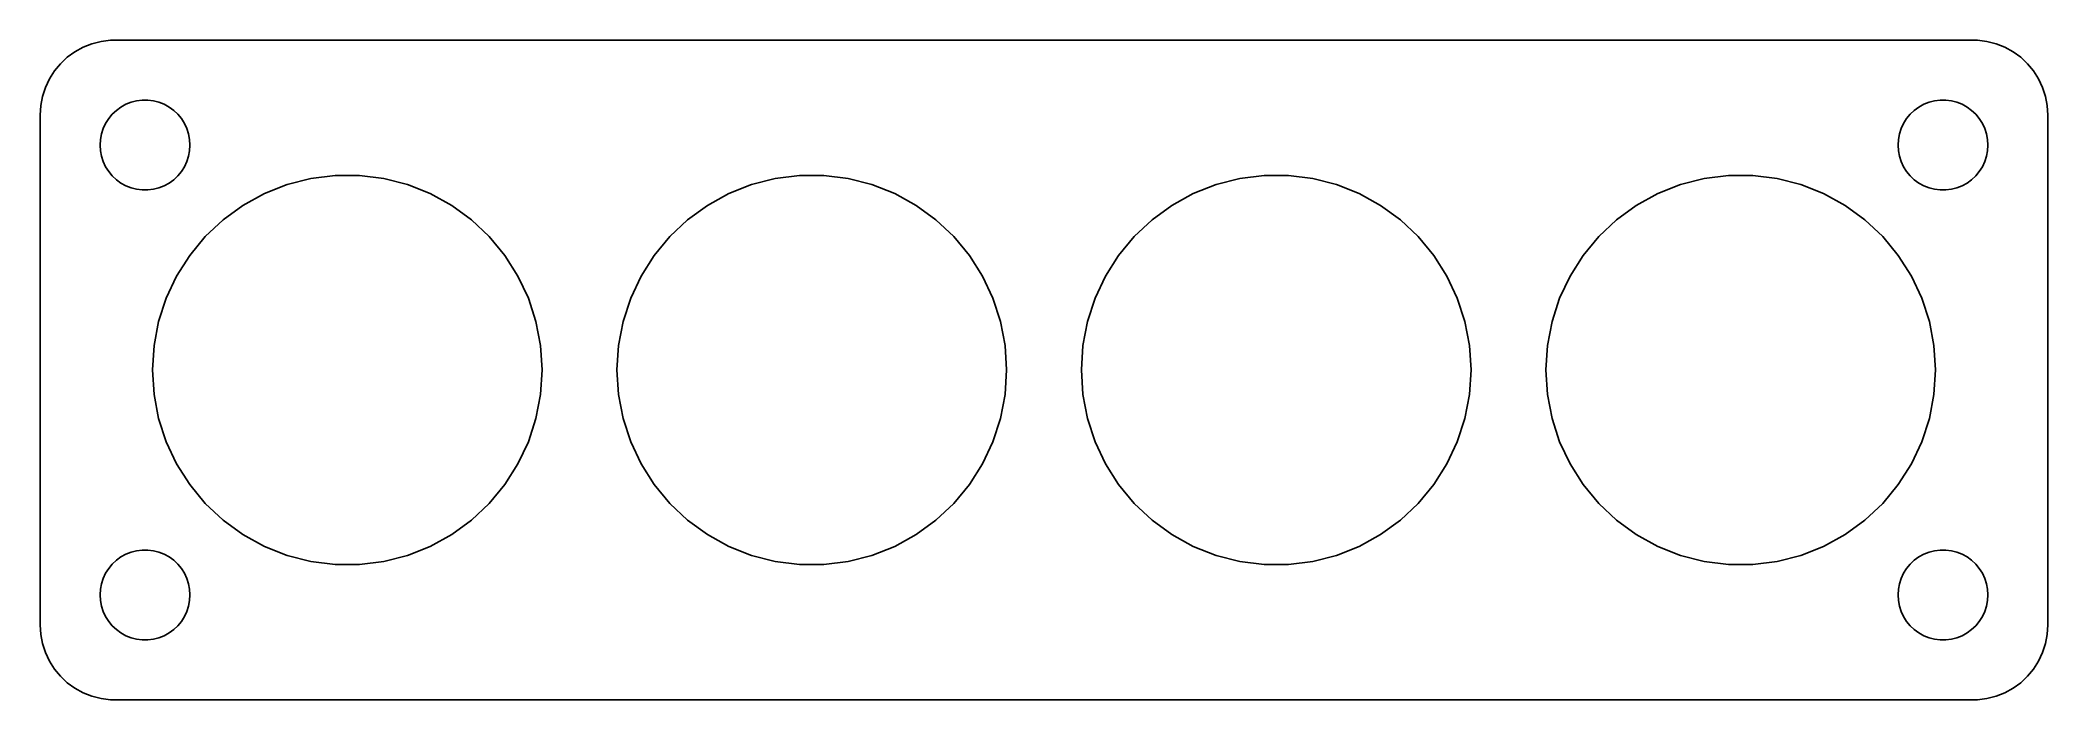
# Model space of a CAD drawing. Header units: metres. Extents: x -67 to 67, y 32 to 76.
import ezdxf

# ---------------------------------------------------------------- set-up
doc = ezdxf.new("R2010")
doc.units = ezdxf.units.M

msp = doc.modelspace()

# ---------------------------------------------------------------- linework, layer by layer
for p, q in [((-64.6791, 75.2216), (-65.1871, 74.8526)), ((-64.1289, 75.5241), (-64.6791, 75.2216)), ((-63.5451, 75.7553), (-64.1289, 75.5241)), ((-62.9369, 75.9114), (-63.5451, 75.7553)), ((-62.3139, 75.9901), (-62.9369, 75.9114)), ((62.3139, 75.9901), (-62.3139, 75.9901)), ((62.9369, 75.9114), (62.3139, 75.9901)), ((63.5451, 75.7553), (62.9369, 75.9114)), ((64.1289, 75.5241), (63.5451, 75.7553)), ((64.6791, 75.2216), (64.1289, 75.5241)), ((65.1871, 74.8526), (64.6791, 75.2216)), ((-66.0451, 73.9389), (-66.3815, 73.4088)), ((-65.6448, 74.4227), (-66.0451, 73.9389)), ((-65.1871, 74.8526), (-65.6448, 74.4227)), ((65.6448, 74.4227), (65.1871, 74.8526)), ((66.0451, 73.9389), (65.6448, 74.4227)), ((66.3815, 73.4088), (66.0451, 73.9389)), ((-66.6489, 72.8406), (-66.8429, 72.2434)), ((-66.3815, 73.4088), (-66.6489, 72.8406)), ((66.6489, 72.8406), (66.3815, 73.4088)), ((66.8429, 72.2434), (66.6489, 72.8406)), ((-66.9606, 71.6267), (-67, 71)), ((-66.8429, 72.2434), (-66.9606, 71.6267)), ((-62.427, 70.7634), (-62.1869, 71.0536)), ((-62.1869, 71.0536), (-61.9123, 71.3115)), ((-61.9123, 71.3115), (-61.6075, 71.533)), ((-61.6075, 71.533), (-61.2773, 71.7145)), ((-61.2773, 71.7145), (-60.927, 71.8532)), ((-60.927, 71.8532), (-60.5621, 71.9469)), ((-60.5621, 71.9469), (-60.1884, 71.9941)), ((-60.1884, 71.9941), (-59.8116, 71.9941)), ((-59.8116, 71.9941), (-59.4379, 71.9469)), ((-59.4379, 71.9469), (-59.0729, 71.8532)), ((-59.0729, 71.8532), (-58.7227, 71.7145)), ((-58.7227, 71.7145), (-58.3925, 71.533)), ((-58.3925, 71.533), (-58.0877, 71.3115)), ((-58.0877, 71.3115), (-57.8131, 71.0536)), ((-57.8131, 71.0536), (-57.5729, 70.7634)), ((57.5729, 70.7634), (57.8131, 71.0536)), ((57.8131, 71.0536), (58.0877, 71.3115)), ((58.0877, 71.3115), (58.3925, 71.533)), ((58.3925, 71.533), (58.7227, 71.7145)), ((58.7227, 71.7145), (59.0729, 71.8532)), ((59.0729, 71.8532), (59.4379, 71.9469)), ((59.4379, 71.9469), (59.8116, 71.9941)), ((59.8116, 71.9941), (60.1884, 71.9941)), ((60.1884, 71.9941), (60.5621, 71.9469)), ((60.5621, 71.9469), (60.927, 71.8532)), ((60.927, 71.8532), (61.2773, 71.7145)), ((61.2773, 71.7145), (61.6075, 71.533)), ((61.6075, 71.533), (61.9123, 71.3115)), ((61.9123, 71.3115), (62.1869, 71.0536)), ((62.1869, 71.0536), (62.427, 70.7634)), ((66.9606, 71.6267), (66.8429, 72.2434)), ((67, 71), (66.9606, 71.6267)), ((-67, 71), (-67, 37)), ((-62.9763, 69.376), (-62.9057, 69.7461)), ((-62.9057, 69.7461), (-62.7893, 70.1044)), ((-62.7893, 70.1044), (-62.6289, 70.4453)), ((-62.6289, 70.4453), (-62.427, 70.7634)), ((-57.5729, 70.7634), (-57.3711, 70.4453)), ((-57.3711, 70.4453), (-57.2107, 70.1044)), ((-57.2107, 70.1044), (-57.0942, 69.7461)), ((-57.0942, 69.7461), (-57.0237, 69.376)), ((57.0237, 69.376), (57.0942, 69.7461)), ((57.0942, 69.7461), (57.2107, 70.1044)), ((57.2107, 70.1044), (57.3711, 70.4453)), ((57.3711, 70.4453), (57.5729, 70.7634)), ((62.427, 70.7634), (62.6289, 70.4453)), ((62.6289, 70.4453), (62.7893, 70.1044)), ((62.7893, 70.1044), (62.9057, 69.7461)), ((62.9057, 69.7461), (62.9763, 69.376)), ((67, 37), (67, 71)), ((-63, 69), (-62.9763, 69.376)), ((-62.9763, 68.624), (-63, 69)), ((-62.9057, 68.2539), (-62.9763, 68.624)), ((-57.0237, 68.624), (-57.0942, 68.2539)), ((-57.0237, 69.376), (-57, 69)), ((-57, 69), (-57.0237, 68.624)), ((57, 69), (57.0237, 69.376)), ((57.0237, 68.624), (57, 69)), ((57.0942, 68.2539), (57.0237, 68.624)), ((62.9763, 68.624), (62.9057, 68.2539)), ((62.9763, 69.376), (63, 69)), ((63, 69), (62.9763, 68.624)), ((-62.7893, 67.8956), (-62.9057, 68.2539)), ((-62.6289, 67.5547), (-62.7893, 67.8956)), ((-62.427, 67.2366), (-62.6289, 67.5547)), ((-62.1869, 66.9464), (-62.427, 67.2366)), ((-57.5729, 67.2366), (-57.8131, 66.9464)), ((-57.3711, 67.5547), (-57.5729, 67.2366)), ((-57.2107, 67.8956), (-57.3711, 67.5547)), ((-57.0942, 68.2539), (-57.2107, 67.8956)), ((57.2107, 67.8956), (57.0942, 68.2539)), ((57.3711, 67.5547), (57.2107, 67.8956)), ((57.5729, 67.2366), (57.3711, 67.5547)), ((57.8131, 66.9464), (57.5729, 67.2366)), ((62.427, 67.2366), (62.1869, 66.9464)), ((62.6289, 67.5547), (62.427, 67.2366)), ((62.7893, 67.8956), (62.6289, 67.5547)), ((62.9057, 68.2539), (62.7893, 67.8956)), ((-61.9123, 66.6884), (-62.1869, 66.9464)), ((-61.6075, 66.467), (-61.9123, 66.6884)), ((-61.2773, 66.2855), (-61.6075, 66.467)), ((-60.927, 66.1468), (-61.2773, 66.2855)), ((-60.5621, 66.0531), (-60.927, 66.1468)), ((-60.1884, 66.0059), (-60.5621, 66.0531)), ((-59.8116, 66.0059), (-60.1884, 66.0059)), ((-59.4379, 66.0531), (-59.8116, 66.0059)), ((-59.0729, 66.1468), (-59.4379, 66.0531)), ((-58.7227, 66.2855), (-59.0729, 66.1468)), ((-58.3925, 66.467), (-58.7227, 66.2855)), ((-58.0877, 66.6884), (-58.3925, 66.467)), ((-57.8131, 66.9464), (-58.0877, 66.6884)), ((-53.4657, 64.9763), (-52.0351, 65.7627)), ((-52.0351, 65.7627), (-50.5172, 66.3637)), ((-50.5172, 66.3637), (-48.936, 66.7697)), ((-48.936, 66.7697), (-47.3163, 66.9743)), ((-47.3163, 66.9743), (-45.6837, 66.9743)), ((-45.6837, 66.9743), (-44.064, 66.7697)), ((-44.064, 66.7697), (-42.4828, 66.3637)), ((-42.4828, 66.3637), (-40.9649, 65.7627)), ((-40.9649, 65.7627), (-39.5342, 64.9763)), ((-22.4657, 64.9763), (-21.0351, 65.7627)), ((-21.0351, 65.7627), (-19.5172, 66.3637)), ((-19.5172, 66.3637), (-17.9359, 66.7697)), ((-17.9359, 66.7697), (-16.3163, 66.9743)), ((-16.3163, 66.9743), (-14.6837, 66.9743)), ((-14.6837, 66.9743), (-13.064, 66.7697)), ((-13.064, 66.7697), (-11.4828, 66.3637)), ((-11.4828, 66.3637), (-9.96486, 65.7627)), ((-9.96486, 65.7627), (-8.53424, 64.9763)), ((8.53424, 64.9763), (9.96486, 65.7627)), ((9.96486, 65.7627), (11.4828, 66.3637)), ((11.4828, 66.3637), (13.064, 66.7697)), ((13.064, 66.7697), (14.6837, 66.9743)), ((14.6837, 66.9743), (16.3163, 66.9743)), ((16.3163, 66.9743), (17.9359, 66.7697)), ((17.9359, 66.7697), (19.5172, 66.3637)), ((19.5172, 66.3637), (21.0351, 65.7627)), ((21.0351, 65.7627), (22.4657, 64.9763)), ((39.5342, 64.9763), (40.9649, 65.7627)), ((40.9649, 65.7627), (42.4828, 66.3637)), ((42.4828, 66.3637), (44.064, 66.7697)), ((44.064, 66.7697), (45.6837, 66.9743)), ((45.6837, 66.9743), (47.3163, 66.9743)), ((47.3163, 66.9743), (48.936, 66.7697)), ((48.936, 66.7697), (50.5172, 66.3637)), ((50.5172, 66.3637), (52.0351, 65.7627)), ((52.0351, 65.7627), (53.4657, 64.9763)), ((58.0877, 66.6884), (57.8131, 66.9464)), ((58.3925, 66.467), (58.0877, 66.6884)), ((58.7227, 66.2855), (58.3925, 66.467)), ((59.0729, 66.1468), (58.7227, 66.2855)), ((59.4379, 66.0531), (59.0729, 66.1468)), ((59.8116, 66.0059), (59.4379, 66.0531)), ((60.1884, 66.0059), (59.8116, 66.0059)), ((60.5621, 66.0531), (60.1884, 66.0059)), ((60.927, 66.1468), (60.5621, 66.0531)), ((61.2773, 66.2855), (60.927, 66.1468)), ((61.6075, 66.467), (61.2773, 66.2855)), ((61.9123, 66.6884), (61.6075, 66.467)), ((62.1869, 66.9464), (61.9123, 66.6884)), ((-54.7865, 64.0167), (-53.4657, 64.9763)), ((-39.5342, 64.9763), (-38.2135, 64.0167)), ((-23.7865, 64.0167), (-22.4657, 64.9763)), ((-8.53424, 64.9763), (-7.21349, 64.0167)), ((7.21349, 64.0167), (8.53424, 64.9763)), ((22.4657, 64.9763), (23.7865, 64.0167)), ((38.2135, 64.0167), (39.5342, 64.9763)), ((53.4657, 64.9763), (54.7865, 64.0167)), ((-55.9766, 62.8991), (-54.7865, 64.0167)), ((-38.2135, 64.0167), (-37.0234, 62.8991)), ((-24.9766, 62.8991), (-23.7865, 64.0167)), ((-7.21349, 64.0167), (-6.02341, 62.8991)), ((6.02341, 62.8991), (7.21349, 64.0167)), ((23.7865, 64.0167), (24.9766, 62.8991)), ((37.0234, 62.8991), (38.2135, 64.0167)), ((54.7865, 64.0167), (55.9766, 62.8991)), ((-57.892, 60.2628), (-57.0172, 61.6412)), ((-57.0172, 61.6412), (-55.9766, 62.8991)), ((-37.0234, 62.8991), (-35.9828, 61.6412)), ((-35.9828, 61.6412), (-35.108, 60.2628)), ((-26.892, 60.2628), (-26.0172, 61.6412)), ((-26.0172, 61.6412), (-24.9766, 62.8991)), ((-6.02341, 62.8991), (-4.98277, 61.6412)), ((-4.98277, 61.6412), (-4.108, 60.2628)), ((4.108, 60.2628), (4.98277, 61.6412)), ((4.98277, 61.6412), (6.02341, 62.8991)), ((24.9766, 62.8991), (26.0172, 61.6412)), ((26.0172, 61.6412), (26.892, 60.2628)), ((35.108, 60.2628), (35.9828, 61.6412)), ((35.9828, 61.6412), (37.0234, 62.8991)), ((55.9766, 62.8991), (57.0172, 61.6412)), ((57.0172, 61.6412), (57.892, 60.2628)), ((-58.5871, 58.7856), (-57.892, 60.2628)), ((-35.108, 60.2628), (-34.4129, 58.7856)), ((-27.5871, 58.7856), (-26.892, 60.2628)), ((-4.108, 60.2628), (-3.4129, 58.7856)), ((3.4129, 58.7856), (4.108, 60.2628)), ((26.892, 60.2628), (27.5871, 58.7856)), ((34.4129, 58.7856), (35.108, 60.2628)), ((57.892, 60.2628), (58.5871, 58.7856)), ((-59.0916, 57.233), (-58.5871, 58.7856)), ((-34.4129, 58.7856), (-33.9084, 57.233)), ((-28.0916, 57.233), (-27.5871, 58.7856)), ((-3.4129, 58.7856), (-2.90842, 57.233)), ((2.90842, 57.233), (3.4129, 58.7856)), ((27.5871, 58.7856), (28.0916, 57.233)), ((33.9084, 57.233), (34.4129, 58.7856)), ((58.5871, 58.7856), (59.0916, 57.233)), ((-59.3975, 55.6293), (-59.0916, 57.233)), ((-33.9084, 57.233), (-33.6025, 55.6293)), ((-28.3975, 55.6293), (-28.0916, 57.233)), ((-2.90842, 57.233), (-2.60251, 55.6293)), ((2.60251, 55.6293), (2.90842, 57.233)), ((28.0916, 57.233), (28.3975, 55.6293)), ((33.6025, 55.6293), (33.9084, 57.233)), ((59.0916, 57.233), (59.3975, 55.6293)), ((-59.5, 54), (-59.3975, 55.6293)), ((-33.6025, 55.6293), (-33.5, 54)), ((-28.5, 54), (-28.3975, 55.6293)), ((-2.60251, 55.6293), (-2.5, 54)), ((2.5, 54), (2.60251, 55.6293)), ((28.3975, 55.6293), (28.5, 54)), ((33.5, 54), (33.6025, 55.6293)), ((59.3975, 55.6293), (59.5, 54)), ((-59.3975, 52.3707), (-59.5, 54)), ((-33.5, 54), (-33.6025, 52.3707)), ((-28.3975, 52.3707), (-28.5, 54)), ((-2.5, 54), (-2.60251, 52.3707)), ((2.60251, 52.3707), (2.5, 54)), ((28.5, 54), (28.3975, 52.3707)), ((33.6025, 52.3707), (33.5, 54)), ((59.5, 54), (59.3975, 52.3707)), ((-59.0916, 50.767), (-59.3975, 52.3707)), ((-33.6025, 52.3707), (-33.9084, 50.767)), ((-28.0916, 50.767), (-28.3975, 52.3707)), ((-2.60251, 52.3707), (-2.90842, 50.767)), ((2.90842, 50.767), (2.60251, 52.3707)), ((28.3975, 52.3707), (28.0916, 50.767)), ((33.9084, 50.767), (33.6025, 52.3707)), ((59.3975, 52.3707), (59.0916, 50.767)), ((-58.5871, 49.2144), (-59.0916, 50.767)), ((-33.9084, 50.767), (-34.4129, 49.2144)), ((-27.5871, 49.2144), (-28.0916, 50.767)), ((-2.90842, 50.767), (-3.4129, 49.2144)), ((3.4129, 49.2144), (2.90842, 50.767)), ((28.0916, 50.767), (27.5871, 49.2144)), ((34.4129, 49.2144), (33.9084, 50.767)), ((59.0916, 50.767), (58.5871, 49.2144)), ((-57.892, 47.7372), (-58.5871, 49.2144)), ((-34.4129, 49.2144), (-35.108, 47.7372)), ((-26.892, 47.7372), (-27.5871, 49.2144)), ((-3.4129, 49.2144), (-4.108, 47.7372)), ((4.108, 47.7372), (3.4129, 49.2144)), ((27.5871, 49.2144), (26.892, 47.7372)), ((35.108, 47.7372), (34.4129, 49.2144)), ((58.5871, 49.2144), (57.892, 47.7372)), ((-57.0172, 46.3588), (-57.892, 47.7372)), ((-35.108, 47.7372), (-35.9828, 46.3588)), ((-26.0172, 46.3588), (-26.892, 47.7372)), ((-4.108, 47.7372), (-4.98277, 46.3588)), ((4.98277, 46.3588), (4.108, 47.7372)), ((26.892, 47.7372), (26.0172, 46.3588)), ((35.9828, 46.3588), (35.108, 47.7372)), ((57.892, 47.7372), (57.0172, 46.3588)), ((-55.9766, 45.1009), (-57.0172, 46.3588)), ((-35.9828, 46.3588), (-37.0234, 45.1009)), ((-24.9766, 45.1009), (-26.0172, 46.3588)), ((-4.98277, 46.3588), (-6.02341, 45.1009)), ((6.02341, 45.1009), (4.98277, 46.3588)), ((26.0172, 46.3588), (24.9766, 45.1009)), ((37.0234, 45.1009), (35.9828, 46.3588)), ((57.0172, 46.3588), (55.9766, 45.1009)), ((-54.7865, 43.9833), (-55.9766, 45.1009)), ((-37.0234, 45.1009), (-38.2135, 43.9833)), ((-23.7865, 43.9833), (-24.9766, 45.1009)), ((-6.02341, 45.1009), (-7.21349, 43.9833)), ((7.21349, 43.9833), (6.02341, 45.1009)), ((24.9766, 45.1009), (23.7865, 43.9833)), ((38.2135, 43.9833), (37.0234, 45.1009)), ((55.9766, 45.1009), (54.7865, 43.9833)), ((-53.4657, 43.0237), (-54.7865, 43.9833)), ((-52.0351, 42.2373), (-53.4657, 43.0237)), ((-39.5342, 43.0237), (-40.9649, 42.2373)), ((-38.2135, 43.9833), (-39.5342, 43.0237)), ((-22.4657, 43.0237), (-23.7865, 43.9833)), ((-21.0351, 42.2373), (-22.4657, 43.0237)), ((-8.53424, 43.0237), (-9.96486, 42.2373)), ((-7.21349, 43.9833), (-8.53424, 43.0237)), ((8.53424, 43.0237), (7.21349, 43.9833)), ((9.96486, 42.2373), (8.53424, 43.0237)), ((22.4657, 43.0237), (21.0351, 42.2373)), ((23.7865, 43.9833), (22.4657, 43.0237)), ((39.5342, 43.0237), (38.2135, 43.9833)), ((40.9649, 42.2373), (39.5342, 43.0237)), ((53.4657, 43.0237), (52.0351, 42.2373)), ((54.7865, 43.9833), (53.4657, 43.0237)), ((-61.6075, 41.533), (-61.2773, 41.7145)), ((-61.2773, 41.7145), (-60.927, 41.8532)), ((-60.927, 41.8532), (-60.5621, 41.9469)), ((-60.5621, 41.9469), (-60.1884, 41.9941)), ((-60.1884, 41.9941), (-59.8116, 41.9941)), ((-59.8116, 41.9941), (-59.4379, 41.9469)), ((-59.4379, 41.9469), (-59.0729, 41.8532)), ((-59.0729, 41.8532), (-58.7227, 41.7145)), ((-58.7227, 41.7145), (-58.3925, 41.533)), ((-50.5172, 41.6363), (-52.0351, 42.2373)), ((-48.936, 41.2303), (-50.5172, 41.6363)), ((-42.4828, 41.6363), (-44.064, 41.2303)), ((-40.9649, 42.2373), (-42.4828, 41.6363)), ((-19.5172, 41.6363), (-21.0351, 42.2373)), ((-17.9359, 41.2303), (-19.5172, 41.6363)), ((-11.4828, 41.6363), (-13.064, 41.2303)), ((-9.96486, 42.2373), (-11.4828, 41.6363)), ((11.4828, 41.6363), (9.96486, 42.2373)), ((13.064, 41.2303), (11.4828, 41.6363)), ((19.5172, 41.6363), (17.9359, 41.2303)), ((21.0351, 42.2373), (19.5172, 41.6363)), ((42.4828, 41.6363), (40.9649, 42.2373)), ((44.064, 41.2303), (42.4828, 41.6363)), ((50.5172, 41.6363), (48.936, 41.2303)), ((52.0351, 42.2373), (50.5172, 41.6363)), ((58.3925, 41.533), (58.7227, 41.7145)), ((58.7227, 41.7145), (59.0729, 41.8532)), ((59.0729, 41.8532), (59.4379, 41.9469)), ((59.4379, 41.9469), (59.8116, 41.9941)), ((59.8116, 41.9941), (60.1884, 41.9941)), ((60.1884, 41.9941), (60.5621, 41.9469)), ((60.5621, 41.9469), (60.927, 41.8532)), ((60.927, 41.8532), (61.2773, 41.7145)), ((61.2773, 41.7145), (61.6075, 41.533)), ((-62.7893, 40.1044), (-62.6289, 40.4453)), ((-62.6289, 40.4453), (-62.427, 40.7634)), ((-62.427, 40.7634), (-62.1869, 41.0536)), ((-62.1869, 41.0536), (-61.9123, 41.3116)), ((-61.9123, 41.3116), (-61.6075, 41.533)), ((-58.3925, 41.533), (-58.0877, 41.3116)), ((-58.0877, 41.3116), (-57.8131, 41.0536)), ((-57.8131, 41.0536), (-57.5729, 40.7634)), ((-57.5729, 40.7634), (-57.3711, 40.4453)), ((-57.3711, 40.4453), (-57.2107, 40.1044)), ((-47.3163, 41.0257), (-48.936, 41.2303)), ((-45.6837, 41.0257), (-47.3163, 41.0257)), ((-44.064, 41.2303), (-45.6837, 41.0257)), ((-16.3163, 41.0257), (-17.9359, 41.2303)), ((-14.6837, 41.0257), (-16.3163, 41.0257)), ((-13.064, 41.2303), (-14.6837, 41.0257)), ((14.6837, 41.0257), (13.064, 41.2303)), ((16.3163, 41.0257), (14.6837, 41.0257)), ((17.9359, 41.2303), (16.3163, 41.0257)), ((45.6837, 41.0257), (44.064, 41.2303)), ((47.3163, 41.0257), (45.6837, 41.0257)), ((48.936, 41.2303), (47.3163, 41.0257)), ((57.2107, 40.1044), (57.3711, 40.4453)), ((57.3711, 40.4453), (57.5729, 40.7634)), ((57.5729, 40.7634), (57.8131, 41.0536)), ((57.8131, 41.0536), (58.0877, 41.3116)), ((58.0877, 41.3116), (58.3925, 41.533)), ((61.6075, 41.533), (61.9123, 41.3116)), ((61.9123, 41.3116), (62.1869, 41.0536)), ((62.1869, 41.0536), (62.427, 40.7634)), ((62.427, 40.7634), (62.6289, 40.4453)), ((62.6289, 40.4453), (62.7893, 40.1044)), ((-63, 39), (-62.9763, 39.376)), ((-62.9763, 38.624), (-63, 39)), ((-62.9763, 39.376), (-62.9057, 39.7461)), ((-62.9057, 39.7461), (-62.7893, 40.1044)), ((-57.2107, 40.1044), (-57.0942, 39.7461)), ((-57.0942, 39.7461), (-57.0237, 39.376)), ((-57.0237, 39.376), (-57, 39)), ((-57, 39), (-57.0237, 38.624)), ((57, 39), (57.0237, 39.376)), ((57.0237, 38.624), (57, 39)), ((57.0237, 39.376), (57.0942, 39.7461)), ((57.0942, 39.7461), (57.2107, 40.1044)), ((62.7893, 40.1044), (62.9057, 39.7461)), ((62.9057, 39.7461), (62.9763, 39.376)), ((62.9763, 39.376), (63, 39)), ((63, 39), (62.9763, 38.624)), ((-62.9057, 38.2539), (-62.9763, 38.624)), ((-62.7893, 37.8956), (-62.9057, 38.2539)), ((-62.6289, 37.5547), (-62.7893, 37.8956)), ((-62.427, 37.2366), (-62.6289, 37.5547)), ((-57.3711, 37.5547), (-57.5729, 37.2366)), ((-57.2107, 37.8956), (-57.3711, 37.5547)), ((-57.0942, 38.2539), (-57.2107, 37.8956)), ((-57.0237, 38.624), (-57.0942, 38.2539)), ((57.0942, 38.2539), (57.0237, 38.624)), ((57.2107, 37.8956), (57.0942, 38.2539)), ((57.3711, 37.5547), (57.2107, 37.8956)), ((57.5729, 37.2366), (57.3711, 37.5547)), ((62.6289, 37.5547), (62.427, 37.2366)), ((62.7893, 37.8956), (62.6289, 37.5547)), ((62.9057, 38.2539), (62.7893, 37.8956)), ((62.9763, 38.624), (62.9057, 38.2539)), ((-67, 37), (-66.9606, 36.3733)), ((-66.9606, 36.3733), (-66.8429, 35.7566)), ((-62.1869, 36.9464), (-62.427, 37.2366)), ((-61.9123, 36.6885), (-62.1869, 36.9464)), ((-61.6075, 36.467), (-61.9123, 36.6885)), ((-61.2773, 36.2855), (-61.6075, 36.467)), ((-60.927, 36.1468), (-61.2773, 36.2855)), ((-58.7227, 36.2855), (-59.0729, 36.1468)), ((-58.3925, 36.467), (-58.7227, 36.2855)), ((-58.0877, 36.6885), (-58.3925, 36.467)), ((-57.8131, 36.9464), (-58.0877, 36.6885)), ((-57.5729, 37.2366), (-57.8131, 36.9464)), ((57.8131, 36.9464), (57.5729, 37.2366)), ((58.0877, 36.6885), (57.8131, 36.9464)), ((58.3925, 36.467), (58.0877, 36.6885)), ((58.7227, 36.2855), (58.3925, 36.467)), ((59.0729, 36.1468), (58.7227, 36.2855)), ((61.2773, 36.2855), (60.927, 36.1468)), ((61.6075, 36.467), (61.2773, 36.2855)), ((61.9123, 36.6885), (61.6075, 36.467)), ((62.1869, 36.9464), (61.9123, 36.6885)), ((62.427, 37.2366), (62.1869, 36.9464)), ((66.8429, 35.7566), (66.9606, 36.3733)), ((66.9606, 36.3733), (67, 37)), ((-66.8429, 35.7566), (-66.6489, 35.1594)), ((-66.6489, 35.1594), (-66.3815, 34.5912)), ((-60.5621, 36.0531), (-60.927, 36.1468)), ((-60.1884, 36.0059), (-60.5621, 36.0531)), ((-59.8116, 36.0059), (-60.1884, 36.0059)), ((-59.4379, 36.0531), (-59.8116, 36.0059)), ((-59.0729, 36.1468), (-59.4379, 36.0531)), ((59.4379, 36.0531), (59.0729, 36.1468)), ((59.8116, 36.0059), (59.4379, 36.0531)), ((60.1884, 36.0059), (59.8116, 36.0059)), ((60.5621, 36.0531), (60.1884, 36.0059)), ((60.927, 36.1468), (60.5621, 36.0531)), ((66.3815, 34.5912), (66.6489, 35.1594)), ((66.6489, 35.1594), (66.8429, 35.7566)), ((-66.3815, 34.5912), (-66.0451, 34.0611)), ((-66.0451, 34.0611), (-65.6448, 33.5773)), ((-65.6448, 33.5773), (-65.1871, 33.1474)), ((65.1871, 33.1474), (65.6448, 33.5773)), ((65.6448, 33.5773), (66.0451, 34.0611)), ((66.0451, 34.0611), (66.3815, 34.5912)), ((-65.1871, 33.1474), (-64.6791, 32.7784)), ((-64.6791, 32.7784), (-64.1289, 32.4759)), ((-64.1289, 32.4759), (-63.5451, 32.2447)), ((-63.5451, 32.2447), (-62.9369, 32.0886)), ((62.9369, 32.0886), (63.5451, 32.2447)), ((63.5451, 32.2447), (64.1289, 32.4759)), ((64.1289, 32.4759), (64.6791, 32.7784)), ((64.6791, 32.7784), (65.1871, 33.1474)), ((-62.9369, 32.0886), (-62.3139, 32.0099)), ((-62.3139, 32.0099), (62.3139, 32.0099)), ((62.3139, 32.0099), (62.9369, 32.0886))]:
    msp.add_line(p, q)

doc.saveas('drawing.dxf')
